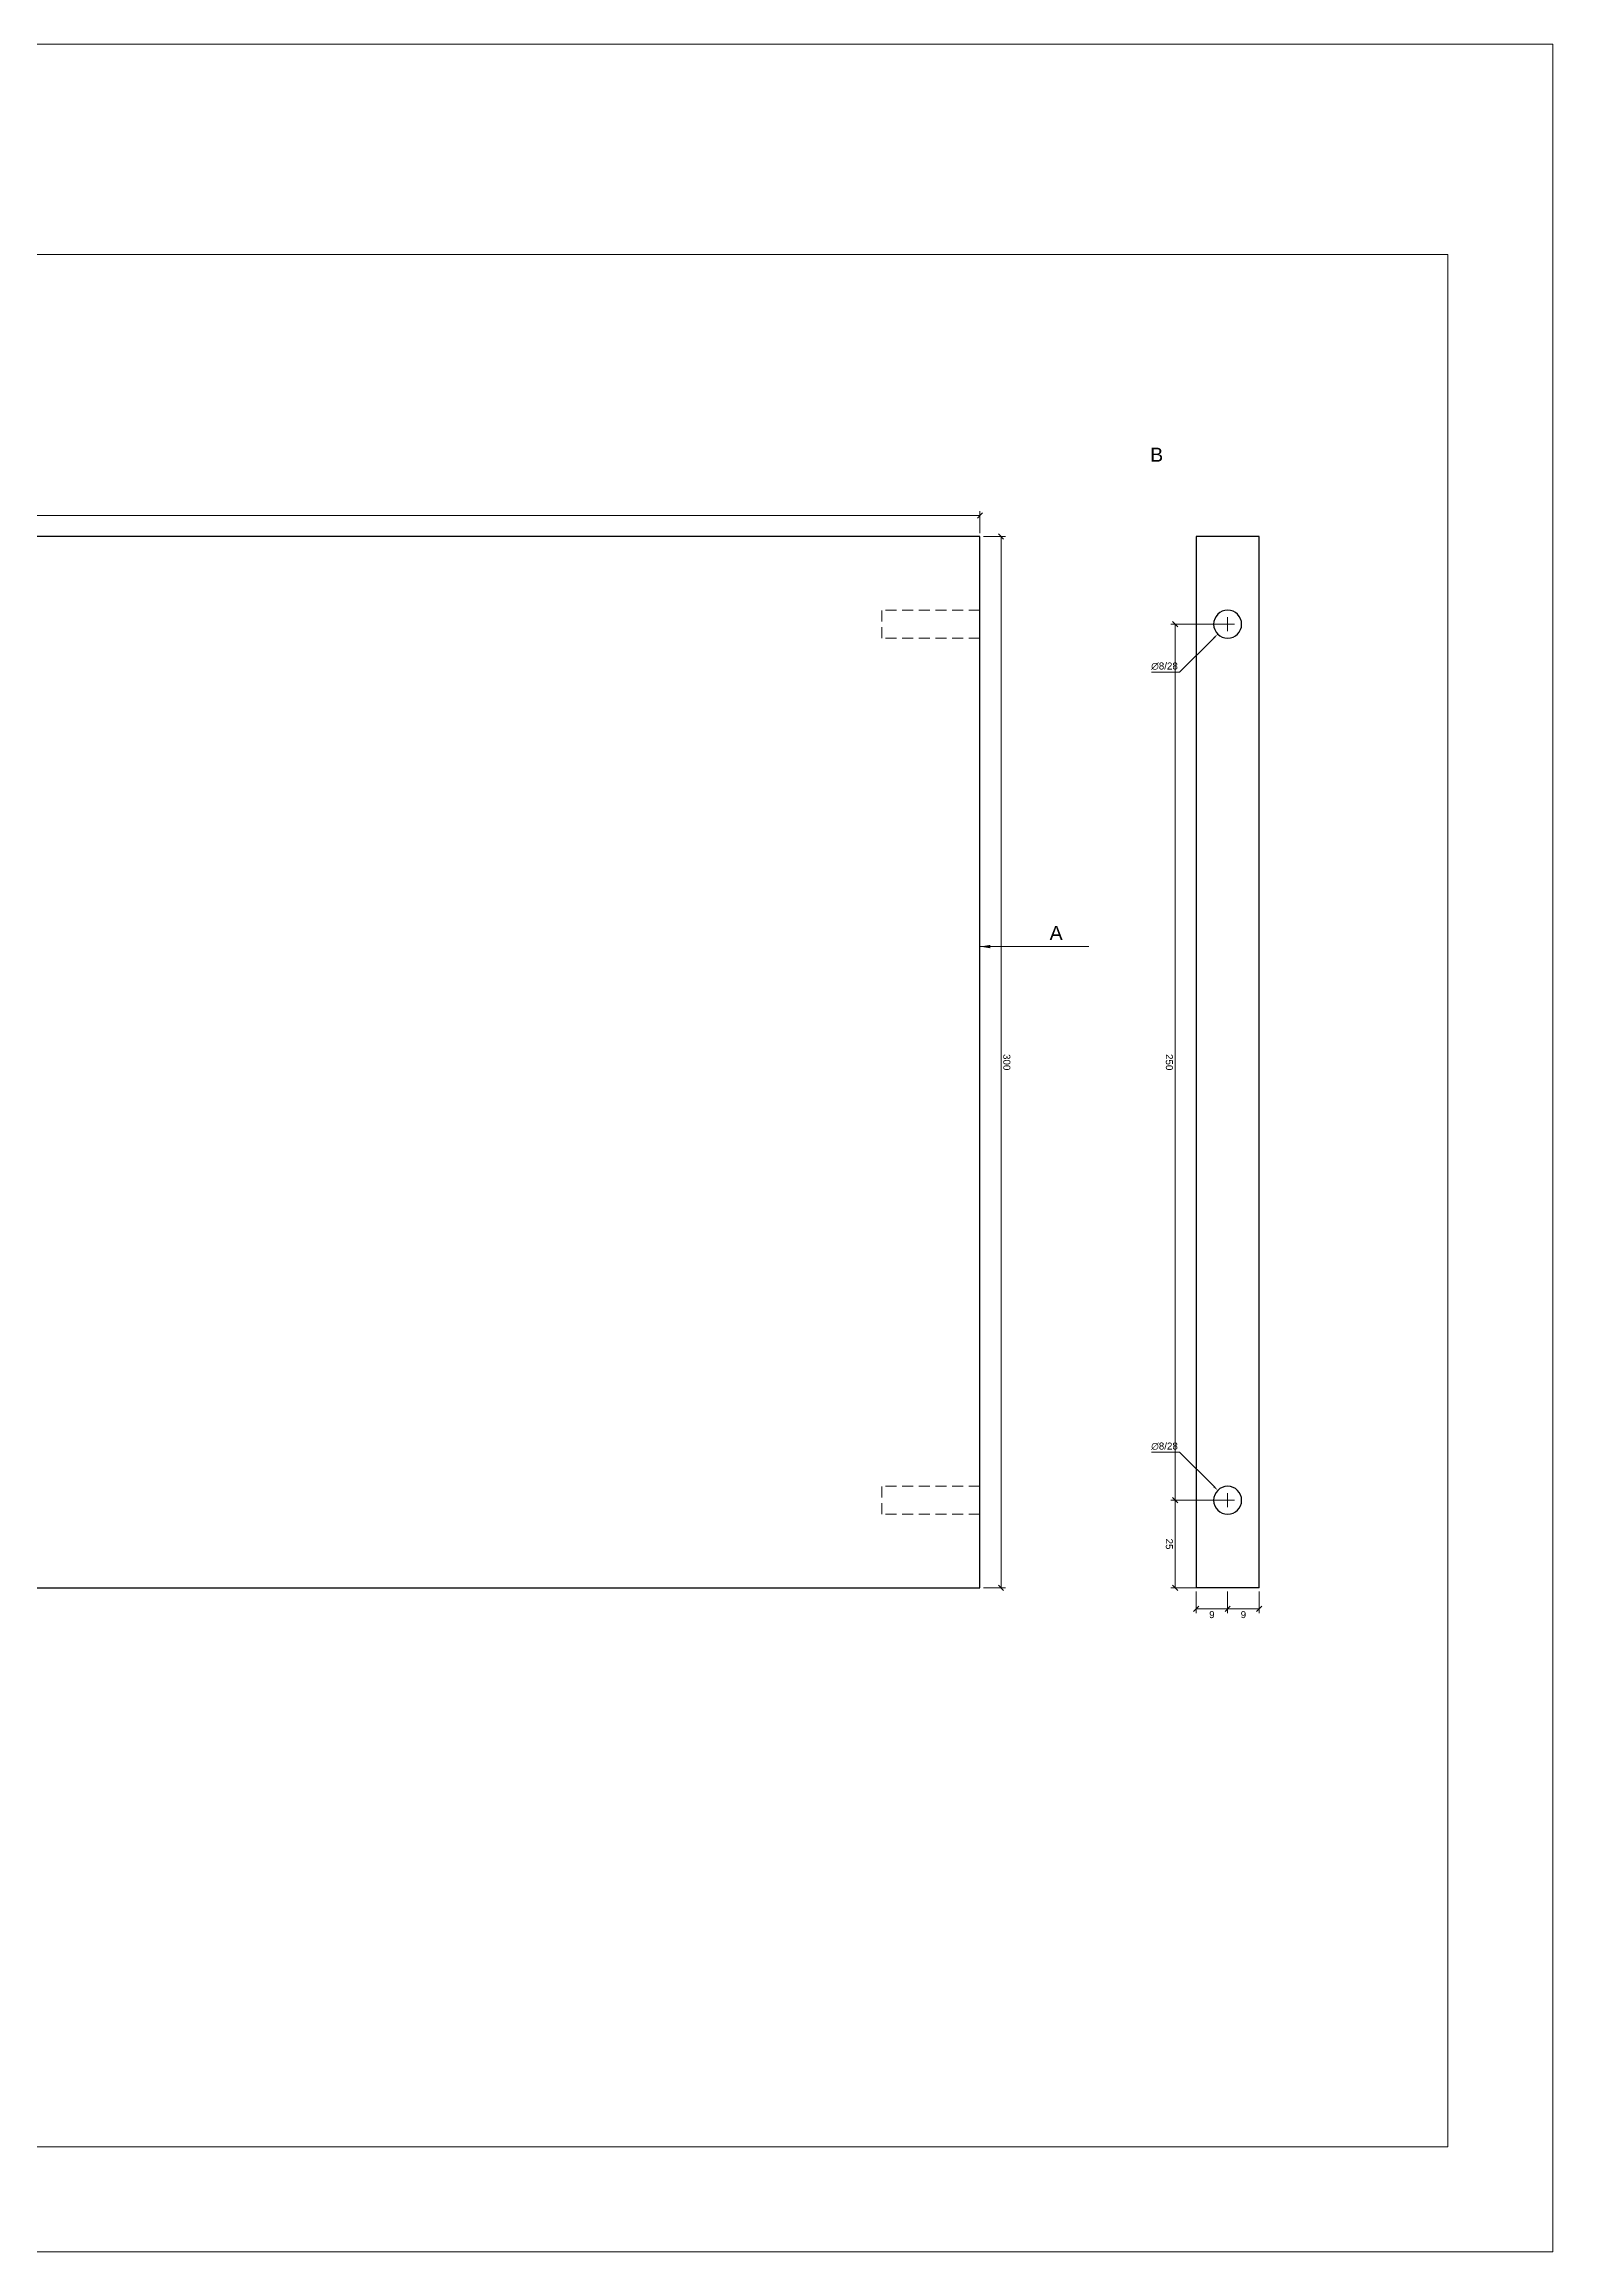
# Paper-space layout 'Cabinet top panel' of a CAD drawing. Header units: millimetres. Extents: x -2 to 889, y -2 to 628.
# Drawn here: x 458 to 889, y -2 to 628 of the extents above; entities that cross this region are included whole.
import ezdxf

# ---------------------------------------------------------------- set-up
doc = ezdxf.new("R2010")
doc.units = ezdxf.units.MM
doc.linetypes.add('HIDDEN2', pattern=[4.7625, 3.175, -1.5875])
doc.layers.get('0').update_dxf_attribs({"true_color": 0xc2c2ced6})
for name, color, linetype, true_color in [('New project_cabinet-001_Cabinet top panel_Machining group1_View from left', 1, 'Continuous', 0xc2ff0000), ('New project_cabinet-001_Cabinet top panel_Machining group_View from left', 1, 'Continuous', 0xc2ff0000), ('New project_cabinet-001_Cabinet top panel_View from above', 1, 'Continuous', 0xc2ff0000), ('New project_cabinet-001_Cabinet top panel_View from left', 1, 'Continuous', 0xc2ff0000)]:
    doc.layers.add(name, color=color, linetype=linetype, true_color=true_color)
doc.layers.add('TitleBlock', color=7, linetype='Continuous')
doc.styles.add('Blum_Dimension', font='arial.ttf', dxfattribs={"height": 2})
doc.styles.add('Blum_ViewInfo', font='arial.ttf', dxfattribs={"height": 4})
doc.dimstyles.new('Blum_Default', dxfattribs={"dimtxt": 2, "dimasz": 1.5, "dimexe": 1.25, "dimexo": 1, "dimtad": 1, "dimtxsty": 'Blum_Dimension', "dimblk": 'OBLIQUE', "dimcen": 2, "dimadec": 0, "dimazin": 2, "dimtfac": 1, "dimtix": 1, "dimtmove": 0, "dimatfit": 3, "dimfxl": 1, "dimlwd": 5, "dimlwe": 5, "dimarcsym": 0})
doc.dimstyles.new('Blum_Default$4', dxfattribs={"dimtxt": 2, "dimasz": 1.5, "dimexe": 1.25, "dimexo": 1, "dimtad": 1, "dimtih": 1, "dimtoh": 1, "dimtxsty": 'Blum_Dimension', "dimblk1": 'OBLIQUE', "dimsah": 1, "dimcen": 2, "dimadec": 0, "dimazin": 2, "dimtfac": 1, "dimtofl": 0, "dimtmove": 0, "dimatfit": 3, "dimfxl": 1, "dimlwd": 5, "dimlwe": 5, "dimarcsym": 0})
doc.dimstyles.new('Blum_ViewInfo', dxfattribs={"dimtxt": 4, "dimasz": 3, "dimexe": 1.25, "dimexo": 1, "dimtad": 1, "dimtxsty": 'Blum_ViewInfo', "dimblk": 'OBLIQUE', "dimcen": 0.09, "dimadec": 0, "dimazin": 2, "dimtfac": 1, "dimtofl": 0, "dimtmove": 0, "dimatfit": 2, "dimfxl": 1, "dimlwd": 20, "dimlwe": 20, "dimarcsym": 0})

# ---------------------------------------------------------------- blocks, each defined once
blk = doc.blocks.new('TitleBlock_Cabinet top panel')
at = {"layer": 'TitleBlock', "lineweight": 0}
for points in [[(-0.79, -0.79, 0), (-0.79, 209.21, 0), (296.21, 209.21, 0), (296.21, -0.79, 0)], [(9.21, 9.21, 0), (9.21, 189.21, 0), (286.21, 189.21, 0), (286.21, 9.21, 0)]]:
    blk.add_polyline3d(points, close=True, dxfattribs=at)
blk = doc.blocks.new('_Oblique')
at = {"color": 0, "linetype": 'ByBlock', "lineweight": -2}
blk.add_line((-0.5, -0.5), (0.5, 0.5), dxfattribs=at)
blk = doc.blocks.new('*D31')
at = {"layer": 'Defpoints', "color": 0, "lineweight": 0}
for p in [(780.8, 212.1), (795.8, 212.1), (795.8, 187.1)]:
    blk.add_point(p, dxfattribs=at)
at = {"layer": 'New project_cabinet-001_Cabinet top panel_View from left', "color": 0, "lineweight": 5}
for p, q in [((794.8, 212.1), (779.55, 212.1)), ((780.8, 187.1), (780.8, 212.1)), ((794.8, 187.1), (779.55, 187.1))]:
    blk.add_line(p, q, dxfattribs=at)
at = {"layer": 'New project_cabinet-001_Cabinet top panel_View from left', "color": 0, "lineweight": 5, "xscale": 1.5, "yscale": 1.5, "zscale": 1.5}
for p, rotation in [((780.8, 212.1), 90), ((780.8, 187.1), 270)]:
    blk.add_blockref('_Oblique', p, dxfattribs=dict(at, rotation=rotation))
at = {"layer": 'New project_cabinet-001_Cabinet top panel_View from left', "color": 0, "lineweight": 0, "insert": (779.15, 199.6), "char_height": 2, "attachment_point": 5, "rotation": 270, "style": 'Blum_Dimension'}
blk.add_mtext('25', dxfattribs=at)
blk = doc.blocks.new('*D34')
at = {"layer": 'Defpoints', "color": 0, "lineweight": 0}
for p in [(780.8, 462.1), (795.8, 462.1), (795.8, 212.1)]:
    blk.add_point(p, dxfattribs=at)
at = {"layer": 'New project_cabinet-001_Cabinet top panel_View from left', "color": 0, "lineweight": 5}
for p, q in [((794.8, 462.1), (779.55, 462.1)), ((780.8, 212.1), (780.8, 462.1)), ((794.8, 212.1), (779.55, 212.1))]:
    blk.add_line(p, q, dxfattribs=at)
at = {"layer": 'New project_cabinet-001_Cabinet top panel_View from left', "color": 0, "lineweight": 5, "xscale": 1.5, "yscale": 1.5, "zscale": 1.5}
for p, rotation in [((780.8, 462.1), 90), ((780.8, 212.1), 270)]:
    blk.add_blockref('_Oblique', p, dxfattribs=dict(at, rotation=rotation))
at = {"layer": 'New project_cabinet-001_Cabinet top panel_View from left', "color": 0, "lineweight": 0, "insert": (779.15, 337.1), "char_height": 2, "attachment_point": 5, "rotation": 270, "style": 'Blum_Dimension'}
blk.add_mtext('250', dxfattribs=at)
blk = doc.blocks.new('*D37')
at = {"layer": 'Defpoints', "color": 0, "lineweight": 0}
for p in [(786.8, 187.1), (795.8, 187.1), (795.8, 181.1)]:
    blk.add_point(p, dxfattribs=at)
at = {"layer": 'New project_cabinet-001_Cabinet top panel_View from left', "color": 0, "lineweight": 5}
for p, q in [((786.8, 186.1), (786.8, 179.85)), ((795.8, 186.1), (795.8, 179.85)), ((786.8, 181.1), (795.8, 181.1))]:
    blk.add_line(p, q, dxfattribs=at)
at = {"layer": 'New project_cabinet-001_Cabinet top panel_View from left', "color": 0, "lineweight": 5, "xscale": 1.5, "yscale": 1.5, "zscale": 1.5, "rotation": 180}
blk.add_blockref('_Oblique', (786.8, 181.1), dxfattribs=at)
at = {"layer": 'New project_cabinet-001_Cabinet top panel_View from left', "color": 0, "lineweight": 5, "xscale": 1.5, "yscale": 1.5, "zscale": 1.5}
blk.add_blockref('_Oblique', (795.8, 181.1), dxfattribs=at)
at = {"layer": 'New project_cabinet-001_Cabinet top panel_View from left', "color": 0, "lineweight": 0, "insert": (791.3, 179.45), "char_height": 2, "attachment_point": 5, "style": 'Blum_Dimension'}
blk.add_mtext('9', dxfattribs=at)
blk = doc.blocks.new('*D40')
at = {"layer": 'Defpoints', "color": 0, "lineweight": 0}
for p in [(795.8, 187.1), (804.8, 187.1), (804.8, 181.1)]:
    blk.add_point(p, dxfattribs=at)
at = {"layer": 'New project_cabinet-001_Cabinet top panel_View from left', "color": 0, "lineweight": 5}
for p, q in [((795.8, 186.1), (795.8, 179.85)), ((804.8, 186.1), (804.8, 179.85)), ((795.8, 181.1), (804.8, 181.1))]:
    blk.add_line(p, q, dxfattribs=at)
at = {"layer": 'New project_cabinet-001_Cabinet top panel_View from left', "color": 0, "lineweight": 5, "xscale": 1.5, "yscale": 1.5, "zscale": 1.5, "rotation": 180}
blk.add_blockref('_Oblique', (795.8, 181.1), dxfattribs=at)
at = {"layer": 'New project_cabinet-001_Cabinet top panel_View from left', "color": 0, "lineweight": 5, "xscale": 1.5, "yscale": 1.5, "zscale": 1.5}
blk.add_blockref('_Oblique', (804.8, 181.1), dxfattribs=at)
at = {"layer": 'New project_cabinet-001_Cabinet top panel_View from left', "color": 0, "lineweight": 0, "insert": (800.3, 179.45), "char_height": 2, "attachment_point": 5, "style": 'Blum_Dimension'}
blk.add_mtext('9', dxfattribs=at)
blk = doc.blocks.new('*D43')
at = {"layer": 'Defpoints', "color": 0, "lineweight": 0}
for p in [(792.97, 214.93), (798.63, 209.27)]:
    blk.add_point(p, dxfattribs=at)
at = {"layer": 'New project_cabinet-001_Cabinet top panel_Machining group_View from left', "color": 0, "lineweight": 5}
for p, q in [((774.1, 225.8), (782.1, 225.8)), ((782.1, 225.8), (791.91, 215.99)), ((793.8, 212.1), (797.8, 212.1)), ((795.8, 210.1), (795.8, 214.1))]:
    blk.add_line(p, q, dxfattribs=at)
at = {"layer": 'New project_cabinet-001_Cabinet top panel_Machining group_View from left', "color": 0, "lineweight": 0}
blk.add_solid([(792.09, 216.16), (791.74, 215.81), (792.97, 214.93)], dxfattribs=at)
at = {"layer": 'New project_cabinet-001_Cabinet top panel_Machining group_View from left', "color": 0, "lineweight": 0, "insert": (777.79, 227.5), "char_height": 2, "attachment_point": 5, "style": 'Blum_Dimension'}
blk.add_mtext('∅8/28', dxfattribs=at)
blk = doc.blocks.new('*D46')
at = {"layer": 'Defpoints', "color": 0, "lineweight": 0}
for p in [(798.63, 464.93), (792.97, 459.27)]:
    blk.add_point(p, dxfattribs=at)
at = {"layer": 'New project_cabinet-001_Cabinet top panel_Machining group1_View from left', "color": 0, "lineweight": 5}
for p, q in [((793.8, 462.1), (797.8, 462.1)), ((795.8, 460.1), (795.8, 464.1)), ((782.1, 448.4), (791.91, 458.21)), ((774.1, 448.4), (782.1, 448.4))]:
    blk.add_line(p, q, dxfattribs=at)
at = {"layer": 'New project_cabinet-001_Cabinet top panel_Machining group1_View from left', "color": 0, "lineweight": 0}
blk.add_solid([(791.74, 458.38), (792.09, 458.03), (792.97, 459.27)], dxfattribs=at)
at = {"layer": 'New project_cabinet-001_Cabinet top panel_Machining group1_View from left', "color": 0, "lineweight": 0, "insert": (777.79, 450.1), "char_height": 2, "attachment_point": 5, "style": 'Blum_Dimension'}
blk.add_mtext('∅8/28', dxfattribs=at)
blk = doc.blocks.new('*D49')
at = {"layer": 'Defpoints', "color": 0, "lineweight": 0}
for p in [(725.12, 493.1), (161.12, 487.1), (725.12, 487.1)]:
    blk.add_point(p, dxfattribs=at)
at = {"layer": 'New project_cabinet-001_Cabinet top panel_View from above', "color": 0, "lineweight": 5}
for p, q in [((161.12, 488.1), (161.12, 494.35)), ((161.12, 493.1), (725.12, 493.1)), ((725.12, 488.1), (725.12, 494.35))]:
    blk.add_line(p, q, dxfattribs=at)
at = {"layer": 'New project_cabinet-001_Cabinet top panel_View from above', "color": 0, "lineweight": 5, "xscale": 1.5, "yscale": 1.5, "zscale": 1.5, "rotation": 180}
blk.add_blockref('_Oblique', (161.12, 493.1), dxfattribs=at)
at = {"layer": 'New project_cabinet-001_Cabinet top panel_View from above', "color": 0, "lineweight": 5, "xscale": 1.5, "yscale": 1.5, "zscale": 1.5}
blk.add_blockref('_Oblique', (725.12, 493.1), dxfattribs=at)
at = {"layer": 'New project_cabinet-001_Cabinet top panel_View from above', "color": 0, "lineweight": 0, "insert": (443.12, 494.74), "char_height": 2, "attachment_point": 5, "style": 'Blum_Dimension'}
blk.add_mtext('564', dxfattribs=at)
blk = doc.blocks.new('*D52')
at = {"layer": 'Defpoints', "color": 0, "lineweight": 0}
for p in [(725.12, 487.1), (731.12, 487.1), (725.12, 187.1)]:
    blk.add_point(p, dxfattribs=at)
at = {"layer": 'New project_cabinet-001_Cabinet top panel_View from above', "color": 0, "lineweight": 5}
for p, q in [((726.12, 487.1), (732.37, 487.1)), ((731.12, 187.1), (731.12, 487.1)), ((726.12, 187.1), (732.37, 187.1))]:
    blk.add_line(p, q, dxfattribs=at)
at = {"layer": 'New project_cabinet-001_Cabinet top panel_View from above', "color": 0, "lineweight": 5, "xscale": 1.5, "yscale": 1.5, "zscale": 1.5}
for p, rotation in [((731.12, 487.1), 90), ((731.12, 187.1), 270)]:
    blk.add_blockref('_Oblique', p, dxfattribs=dict(at, rotation=rotation))
at = {"layer": 'New project_cabinet-001_Cabinet top panel_View from above', "color": 0, "lineweight": 0, "insert": (732.77, 337.1), "char_height": 2, "attachment_point": 5, "rotation": 270, "style": 'Blum_Dimension'}
blk.add_mtext('300', dxfattribs=at)

psp = doc.layouts.new('Cabinet top panel')

# ---------------------------------------------------------------- linework, layer by layer
at = {"linetype": 'Continuous', "lineweight": 30}
for p, q in [((725.119, 487.097), (161.119, 487.097)), ((725.119, 466.097), (725.119, 487.097)), ((786.801, 487.097), (786.801, 187.097)), ((804.801, 487.097), (786.801, 487.097)), ((804.801, 187.097), (804.801, 487.097)), ((725.119, 458.097), (725.119, 466.097)), ((725.119, 216.097), (725.119, 458.097)), ((725.119, 208.097), (725.119, 216.097)), ((725.119, 187.097), (725.119, 208.097)), ((161.119, 187.097), (725.119, 187.097)), ((804.801, 187.097), (786.801, 187.097))]:
    psp.add_line(p, q, dxfattribs=at)
at = {"linetype": 'HIDDEN2', "lineweight": 5}
for p, q in [((725.119, 466.097), (697.119, 466.097)), ((697.119, 458.097), (697.119, 466.097)), ((725.119, 458.097), (697.119, 458.097)), ((725.119, 216.097), (697.119, 216.097)), ((697.119, 208.097), (697.119, 216.097)), ((725.119, 208.097), (697.119, 208.097))]:
    psp.add_line(p, q, dxfattribs=at)
at = {"linetype": 'Continuous', "lineweight": 30, "extrusion": (0, 0, -1)}
for centre in [(-795.801, 462.097), (-795.801, 212.097)]:
    psp.add_circle(centre, 4, dxfattribs=at)

# ---------------------------------------------------------------- block references
at = {"lineweight": 0, "xscale": 3, "yscale": 3, "zscale": 3}
psp.add_blockref('TitleBlock_Cabinet top panel', (0, 0), dxfattribs=at)

# ---------------------------------------------------------------- texts
at = {"lineweight": 0, "char_height": 4, "attachment_point": 7, "style": 'Blum_ViewInfo'}
for s, insert in [('B', (773.676, 508.472)), ('A', (744.994, 371.972))]:
    psp.add_mtext(s, dxfattribs=dict(at, insert=insert))

# ---------------------------------------------------------------- dimensions: what is measured, and where the dimension line sits
at = {"layer": 'New project_cabinet-001_Cabinet top panel_Machining group1_View from left', "lineweight": 0}
dim = psp.add_diameter_dim_2p(p1=(798.63, 464.925), p2=(792.973, 459.268), dimstyle='Blum_Default$4', override={"dimscale": 0, "dimpost": '/28'}, dxfattribs=at)
dim.commit()
dim.dimension.update_dxf_attribs({"geometry": '*D46', "text_midpoint": (777.788, 448.396), "dimtype": 163})
at = {"layer": 'New project_cabinet-001_Cabinet top panel_Machining group_View from left', "lineweight": 0}
dim = psp.add_diameter_dim_2p(p1=(798.63, 209.268), p2=(792.973, 214.925), dimstyle='Blum_Default$4', override={"dimscale": 0, "dimpost": '/28'}, dxfattribs=at)
dim.commit()
dim.dimension.update_dxf_attribs({"geometry": '*D43', "text_midpoint": (777.788, 225.797), "dimtype": 163})
at = {"layer": 'New project_cabinet-001_Cabinet top panel_View from above', "lineweight": 0}
dim = psp.add_linear_dim(base=(725.119, 493.097), p1=(161.119, 487.097), p2=(725.119, 487.097), dimstyle='Blum_Default', override={"dimscale": 0}, dxfattribs=at)
dim.commit()
dim.dimension.update_dxf_attribs({"geometry": '*D49', "text_midpoint": (443.119, 494.743)})
dim = psp.add_linear_dim(base=(731.119, 487.097), p1=(725.119, 187.097), p2=(725.119, 487.097), angle=90, dimstyle='Blum_Default', override={"dimscale": 0}, dxfattribs=at)
dim.commit()
dim.dimension.update_dxf_attribs({"geometry": '*D52', "text_midpoint": (732.766, 337.097)})
at = {"layer": 'New project_cabinet-001_Cabinet top panel_View from left', "lineweight": 0}
for base, p1, p2, picture, middle in [((780.801, 462.097), (795.801, 212.097), (795.801, 462.097), '*D34', (779.155, 337.097)), ((780.801, 212.097), (795.801, 187.097), (795.801, 212.097), '*D31', (779.155, 199.597))]:
    dim = psp.add_linear_dim(base=base, p1=p1, p2=p2, angle=90, dimstyle='Blum_Default', override={"dimscale": 0, "dimtad": 4}, dxfattribs=at)
    dim.commit()
    dim.dimension.update_dxf_attribs({"geometry": picture, "text_midpoint": middle})
for base, p1, p2, picture, middle in [((795.801, 181.097), (786.801, 187.097), (795.801, 187.097), '*D37', (791.301, 179.45)), ((804.801, 181.097), (795.801, 187.097), (804.801, 187.097), '*D40', (800.301, 179.45))]:
    dim = psp.add_linear_dim(base=base, p1=p1, p2=p2, dimstyle='Blum_Default', override={"dimscale": 0, "dimtad": 4}, dxfattribs=at)
    dim.commit()
    dim.dimension.update_dxf_attribs({"geometry": picture, "text_midpoint": middle})

# ---------------------------------------------------------------- leaders
at = {"lineweight": 0}
psp.add_leader([(725.119, 370.097), (756.2, 370.097)], dimstyle='Blum_ViewInfo', override={"dimscale": 0}, dxfattribs=at)

doc.saveas('drawing.dxf')
